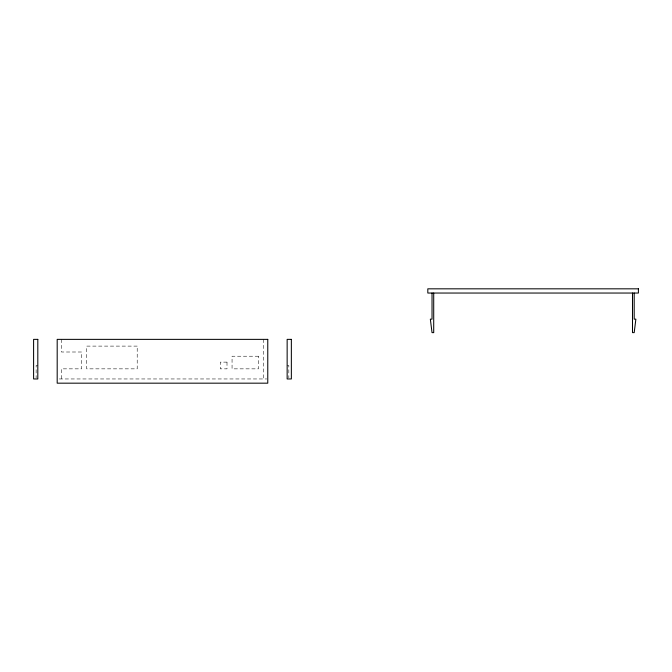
<?xml version="1.0" encoding="UTF-8"?>
<svg xmlns="http://www.w3.org/2000/svg" width="672" height="672" viewBox="0 0 672 672"><rect width="100%" height="100%" fill="white"/><g stroke="black" fill="none" stroke-linecap="round" stroke-linejoin="round"><path stroke-width="0.5" stroke-dasharray="3.36 2.52" d="M37.808 365.484L36.128 365.484L36.128 377.924M287.146 365.484L288.826 365.484L288.826 377.924M59.279 378.958L266.725 378.958M263.558 339.368L263.558 378.958M61.396 339.368L61.396 352.002L81.614 352.002L81.614 368.852L61.396 368.852L61.396 378.958M137.206 346.105L86.671 346.105L86.671 368.852L137.206 368.852L137.206 346.105M258.502 356.219L232.058 356.219L232.058 368.852L258.502 368.852L258.502 356.219M227.002 362.116L220.265 362.116L220.265 368.852L227.002 368.852L227.002 362.116"/><path stroke-width="1.01" d="M634.192 293.042L634.192 319.15L635.872 319.15L634.192 332.632L632.503 332.632L632.503 293.042M433.709 293.042L433.709 332.632L432.029 332.632L430.34 319.15L432.029 319.15L432.029 293.042M638.4 288.826L427.812 288.826L427.812 293.042L638.4 293.042L638.4 288.826M37.808 339.368L33.6 339.368L33.6 378.958L37.808 378.958L37.808 339.368M267.767 339.368L57.187 339.368L57.187 383.174L267.767 383.174L267.767 339.368M291.354 339.368L287.146 339.368L287.146 378.958L291.354 378.958L291.354 339.368"/></g></svg>
